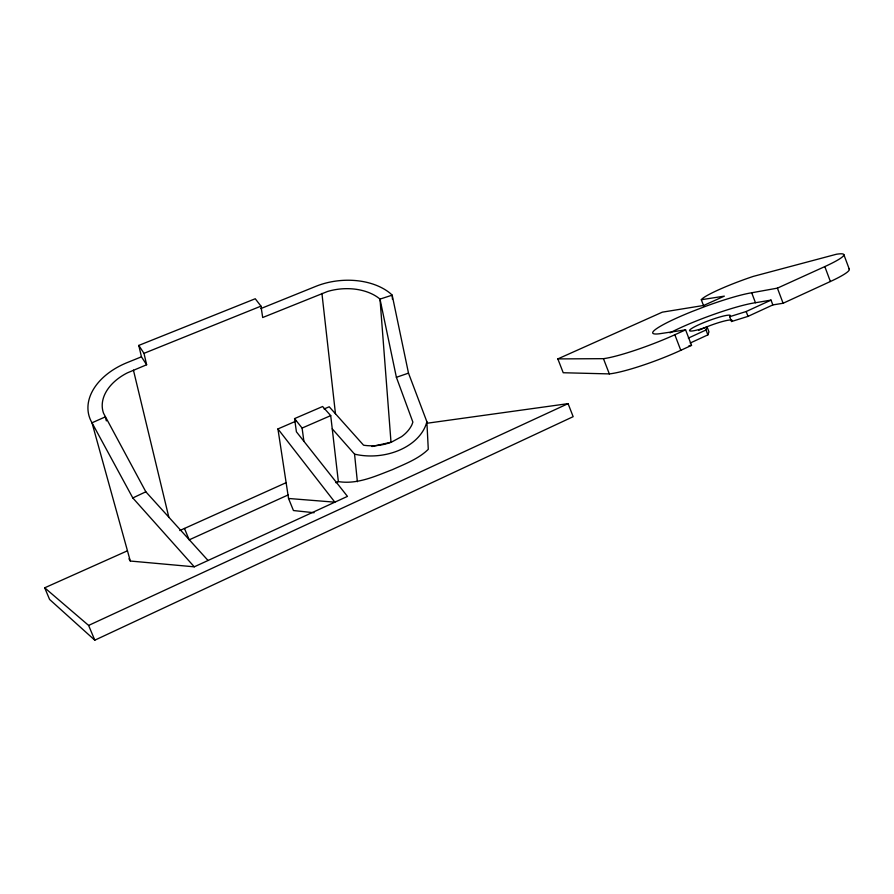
<?xml version="1.0" encoding="UTF-8"?>
<svg xmlns="http://www.w3.org/2000/svg" width="894" height="894" viewBox="0 0 894 894"><rect width="100%" height="100%" fill="white"/><g stroke="black" fill="none" stroke-linecap="round" stroke-linejoin="round"><path stroke-width="1.34" d="M690.213 343.028L707.88 334.881L708.953 331.83L707.109 326.981L703.075 328.322A21.758 2.704 -20.3 0 1 690.19 329.573A21.758 2.704 -20.3 0 1 713.155 319.102A21.758 2.704 -20.3 0 1 730.376 315.884L729.683 316.699L731.515 321.516L748.01 316.375L772.841 304.921L783.099 303.256L830.381 281.509A52.847 6.381 -19.8 0 0 848.641 268.58M707.88 334.881L706.014 329.975L707.109 326.981M731.515 321.516L732.197 320.689M145.845 491.801L103.559 413.263A49.416 33.29 -13.1 0 1 127.317 372.887L146.627 364.763L141.453 356.829L127.842 362.327A63.787 42.979 -13.1 0 0 92.004 422.795L132.804 497.947L145.845 491.801L208.045 560.482M127.429 550.805L44.7 587.805L49.583 599.438L94.798 640.182L573.155 416.671L568.081 403.641L426.729 423.287M44.7 587.805L88.618 625.42L568.081 403.641M701.309 299.725L724.341 296.137L703.69 305.457L662.32 312.162L557.834 358.907L563.22 372.742L609.339 373.904A54.232 7.13 -20.5 0 0 680.792 350.325L691.531 345.375L685.597 329.852L659.336 333.775A57.238 6.716 -20.3 0 1 692.157 311.481L705.511 306.351A57.238 6.716 -20.3 0 1 751.709 292.774L777.411 288.136L824.816 266.591A52.88 5.856 -20 0 0 836.449 254.242L753.217 276.414A45.046 4.85 -20.2 0 0 701.309 299.725L703.667 305.927M688.335 338.1L706.014 329.975M729.683 316.699L746.177 311.525L771.03 300.105L772.841 304.921M128.959 558.784L130.3 561.03L194.277 566.818L347.453 496.382L296.417 431.824L294.562 418.604L322.611 406.513L330.713 415.621L338.357 481.598L335.876 482.726M288.293 494.863L189.17 539.864L184.477 528.443M557.834 358.907L603.45 358.673A54.277 6.537 -20.6 0 0 674.836 334.747L685.597 329.852M179.806 530.544L286.326 482.592M303.893 441.29L302.094 428.058L330.713 415.621M314.085 512.731L293.444 510.541L288.538 498.472L277.933 428.93L295.88 421.175M324.086 408.994L329.216 406.781L363.534 445.156L364.841 445.391A40.208 28.731 -5.3 0 0 391.807 441.96L401.562 436.663A40.208 28.731 -5.3 0 0 411.899 424.806L412.883 422.113L396.388 377.29L380.006 299.099A45.873 30.407 -5.6 0 0 327.64 291.444L262.691 317.526L260.97 306.139L255.248 298.752L138.782 345.419L141.453 356.829M138.782 345.419L143.99 353.342L260.97 306.139M260.869 308.564L316.32 286.158A59.227 39.269 -5.6 0 1 390.499 293.545L392.175 295.154L408.502 373.144L426.863 421.7L428.282 449.324C418.325 459.058 404.803 464.008 392.332 469.685C375.022 476.312 357.421 484.604 338.357 481.598M396.388 377.29L408.502 373.144M371.904 446.531L391.002 442.228L380.006 299.099L392.175 295.154L392.455 299.278M669.986 332.859A57.205 7.13 -20.3 0 1 755.464 302.731L771.03 300.105M688.995 345.71L691.531 345.375M288.538 498.472L334.859 502.171L277.933 428.93M132.804 497.947L194.277 566.818M332.244 428.852L354.56 454.141L357.376 481.721M294.562 418.604L302.094 428.058M88.618 625.42L94.798 640.182M603.45 358.673L609.339 373.904M674.836 334.747L680.792 350.325M751.709 292.774L755.464 302.731M746.177 311.525L748.01 316.375M777.411 288.136L783.099 303.256M824.816 266.591L830.381 281.509M843.869 254.667L849.3 269.239M130.3 561.03L92.004 422.795L105.291 416.895L106.364 420.906M133.429 370.127L168.888 517.47M143.99 353.342L146.627 364.763M321.929 293.422L335.485 413.911M698.572 330.422A21.747 2.783 -20.2 0 1 731.817 320.052M426.863 421.7A53.729 38.397 -5.3 0 1 354.56 454.141"/></g></svg>
